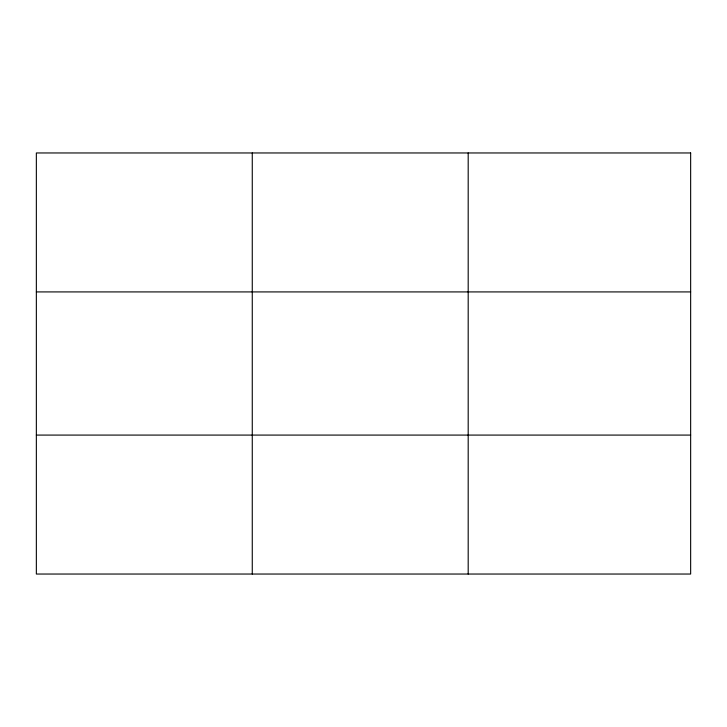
<?xml version="1.0" encoding="UTF-8"?>
<svg xmlns="http://www.w3.org/2000/svg" width="727" height="727" viewBox="0 0 727 727"><rect width="100%" height="100%" fill="white"/><g stroke="black" fill="none" stroke-linecap="round" stroke-linejoin="round"><path stroke-width="1.09" d="M252.269 574.039L252.269 152.961M468.188 574.039L468.188 152.961M36.35 291.918L690.65 291.918M36.35 435.082L690.65 435.082M690.65 152.961L690.65 574.039L36.35 574.039L36.35 152.961L690.65 152.961"/></g></svg>
